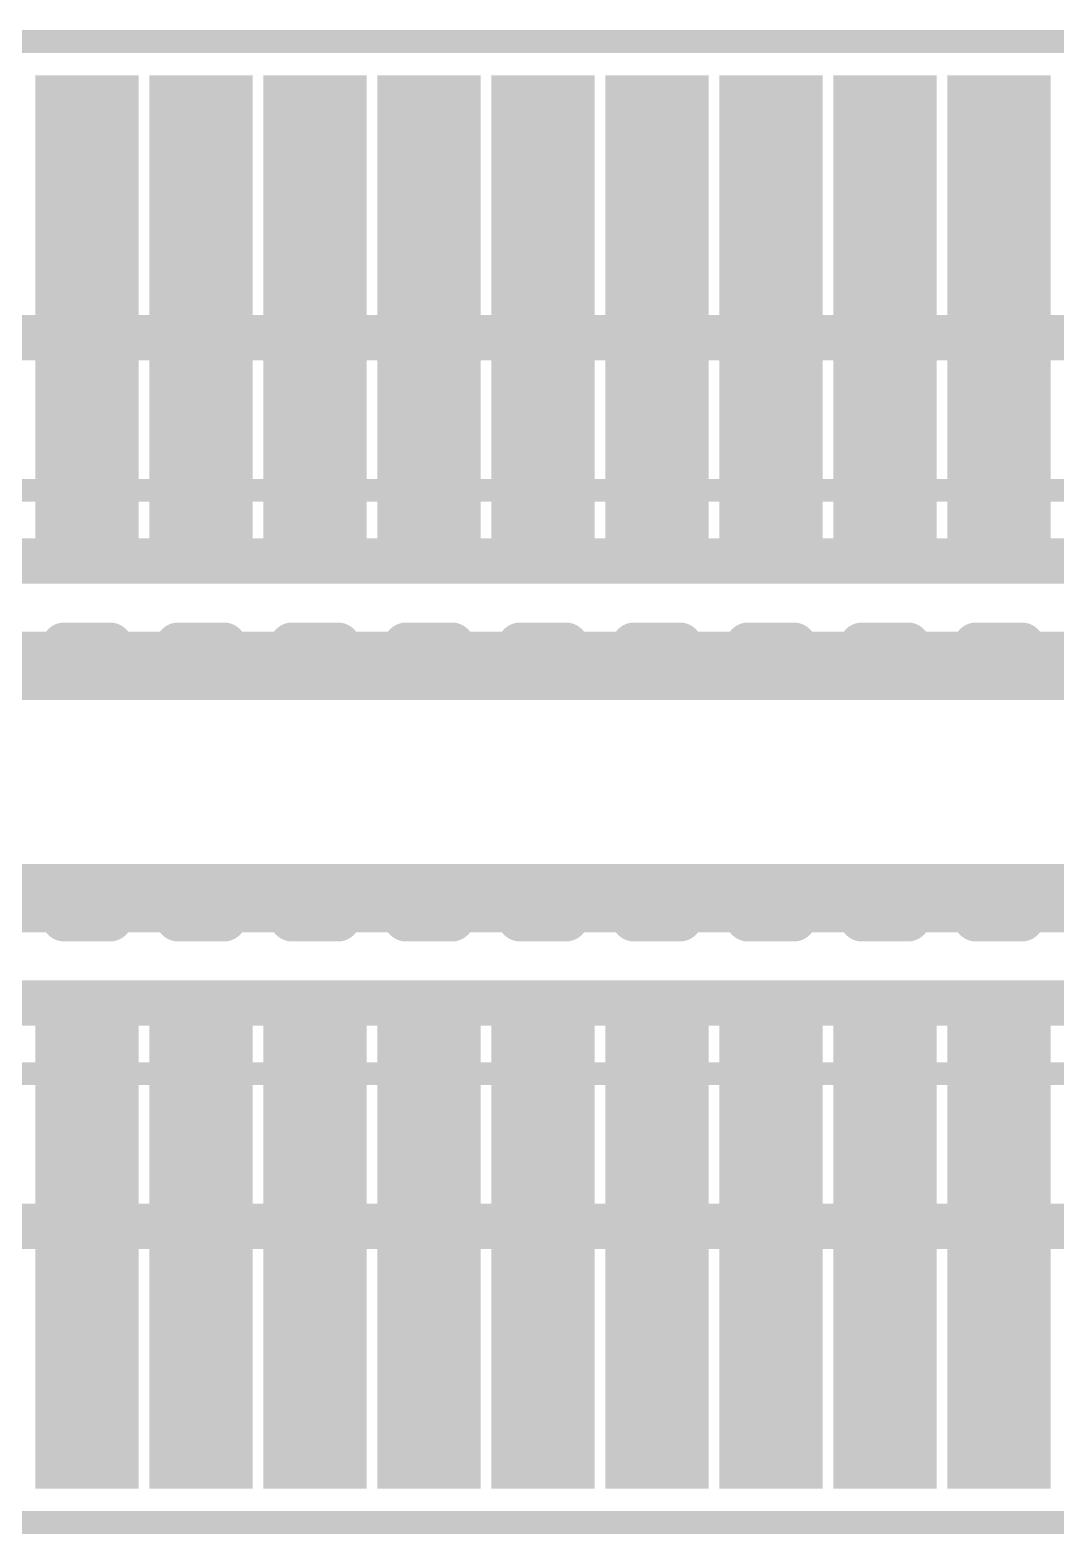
# Model space of a CAD drawing. Header units: millimetres. Extents: x 82.2 to 117.8, y 96.7 to 106.2.
# Drawn here: x 104.75 to 109.25, y 96.7 to 103.3 of the extents above; entities that cross this region are included whole.
import ezdxf

# ---------------------------------------------------------------- set-up
doc = ezdxf.new("R2010")
doc.units = ezdxf.units.MM
for name, color, linetype in [('Mechanical14', 56, 'Continuous'), ('Mechanical15', 56, 'Continuous'), ('Mechanical8', 56, 'Continuous'), ('TopLayer', 1, 'Continuous'), ('TopOverlay', 2, 'Continuous'), ('TopPaste', 8, 'Continuous'), ('TopSolder', 216, 'Continuous')]:
    doc.layers.add(name, color=color, linetype=linetype)

# ---------------------------------------------------------------- blocks, each defined once
blk = doc.blocks.new('PANASONIC_AXK6SA3677YG_1')
at = {"layer": 'Mechanical14', "const_width": 0.1}
for points in [[(-16.5, 1.9), (16.5, 1.9)], [(-16.75, 1.28), (16.75, 1.28)], [(-16.75, 1.02), (16.75, 1.02)], [(4.9, 1.06), (5.1, 1.06)], [(4.9, 1.02), (4.9, 1.06)], [(5.1, 1.02), (5.1, 1.06)], [(5.4, 1.06), (5.6, 1.06)], [(5.4, 1.02), (5.4, 1.06)], [(5.6, 1.02), (5.6, 1.06)], [(5.9, 1.06), (6.1, 1.06)], [(5.9, 1.02), (5.9, 1.06)], [(6.1, 1.02), (6.1, 1.06)], [(6.4, 1.06), (6.6, 1.06)], [(6.4, 1.02), (6.4, 1.06)], [(6.6, 1.02), (6.6, 1.06)], [(6.9, 1.06), (7.1, 1.06)], [(6.9, 1.02), (6.9, 1.06)], [(7.1, 1.02), (7.1, 1.06)], [(7.4, 1.06), (7.6, 1.06)], [(7.4, 1.02), (7.4, 1.06)], [(7.6, 1.02), (7.6, 1.06)], [(7.9, 1.06), (8.1, 1.06)], [(7.9, 1.02), (7.9, 1.06)], [(8.1, 1.02), (8.1, 1.06)], [(8.4, 1.06), (8.6, 1.06)], [(8.4, 1.02), (8.4, 1.06)], [(8.6, 1.02), (8.6, 1.06)], [(8.9, 1.06), (9.1, 1.06)], [(8.9, 1.02), (8.9, 1.06)], [(9.1, 1.02), (9.1, 1.06)], [(-16.65, 0.92), (16.65, 0.92)], [(-16.65, -0.92), (16.65, -0.92)], [(-16.75, -1.02), (16.75, -1.02)], [(4.9, -1.06), (4.9, -1.02)], [(5.1, -1.06), (5.1, -1.02)], [(5.4, -1.06), (5.4, -1.02)], [(5.6, -1.06), (5.6, -1.02)], [(5.9, -1.06), (5.9, -1.02)], [(6.1, -1.06), (6.1, -1.02)], [(6.4, -1.06), (6.4, -1.02)], [(6.6, -1.06), (6.6, -1.02)], [(6.9, -1.06), (6.9, -1.02)], [(7.1, -1.06), (7.1, -1.02)], [(7.4, -1.06), (7.4, -1.02)], [(7.6, -1.06), (7.6, -1.02)], [(7.9, -1.06), (7.9, -1.02)], [(8.1, -1.06), (8.1, -1.02)], [(8.4, -1.06), (8.4, -1.02)], [(8.6, -1.06), (8.6, -1.02)], [(8.9, -1.06), (8.9, -1.02)], [(9.1, -1.06), (9.1, -1.02)], [(4.9, -1.06), (5.1, -1.06)], [(5.4, -1.06), (5.6, -1.06)], [(5.9, -1.06), (6.1, -1.06)], [(6.4, -1.06), (6.6, -1.06)], [(6.9, -1.06), (7.1, -1.06)], [(7.4, -1.06), (7.6, -1.06)], [(7.9, -1.06), (8.1, -1.06)], [(8.4, -1.06), (8.6, -1.06)], [(8.9, -1.06), (9.1, -1.06)], [(-16.75, -1.28), (16.75, -1.28)], [(-16.5, -1.9), (16.5, -1.9)]]:
    blk.add_lwpolyline(points, dxfattribs=at)
at = {"layer": 'Mechanical14', "const_width": 0.05}
for points in [[(4.875, 1.06, 1), (4.925, 1.06, 1)], [(4.875, 1.06, 1), (4.925, 1.06, 1)], [(4.875, 1.02, 1), (4.925, 1.02, 1)], [(5.075, 1.06, 1), (5.125, 1.06, 1)], [(5.075, 1.06, 1), (5.125, 1.06, 1)], [(5.075, 1.02, 1), (5.125, 1.02, 1)], [(5.375, 1.06, 1), (5.425, 1.06, 1)], [(5.375, 1.06, 1), (5.425, 1.06, 1)], [(5.375, 1.02, 1), (5.425, 1.02, 1)], [(5.575, 1.06, 1), (5.625, 1.06, 1)], [(5.575, 1.06, 1), (5.625, 1.06, 1)], [(5.575, 1.02, 1), (5.625, 1.02, 1)], [(5.875, 1.06, 1), (5.925, 1.06, 1)], [(5.875, 1.06, 1), (5.925, 1.06, 1)], [(5.875, 1.02, 1), (5.925, 1.02, 1)], [(6.075, 1.06, 1), (6.125, 1.06, 1)], [(6.075, 1.06, 1), (6.125, 1.06, 1)], [(6.075, 1.02, 1), (6.125, 1.02, 1)], [(6.375, 1.06, 1), (6.425, 1.06, 1)], [(6.375, 1.06, 1), (6.425, 1.06, 1)], [(6.375, 1.02, 1), (6.425, 1.02, 1)], [(6.575, 1.06, 1), (6.625, 1.06, 1)], [(6.575, 1.06, 1), (6.625, 1.06, 1)], [(6.575, 1.02, 1), (6.625, 1.02, 1)], [(6.875, 1.06, 1), (6.925, 1.06, 1)], [(6.875, 1.06, 1), (6.925, 1.06, 1)], [(6.875, 1.02, 1), (6.925, 1.02, 1)], [(7.075, 1.06, 1), (7.125, 1.06, 1)], [(7.075, 1.06, 1), (7.125, 1.06, 1)], [(7.075, 1.02, 1), (7.125, 1.02, 1)], [(7.375, 1.06, 1), (7.425, 1.06, 1)], [(7.375, 1.06, 1), (7.425, 1.06, 1)], [(7.375, 1.02, 1), (7.425, 1.02, 1)], [(7.575, 1.06, 1), (7.625, 1.06, 1)], [(7.575, 1.06, 1), (7.625, 1.06, 1)], [(7.575, 1.02, 1), (7.625, 1.02, 1)], [(7.875, 1.06, 1), (7.925, 1.06, 1)], [(7.875, 1.06, 1), (7.925, 1.06, 1)], [(7.875, 1.02, 1), (7.925, 1.02, 1)], [(8.075, 1.06, 1), (8.125, 1.06, 1)], [(8.075, 1.06, 1), (8.125, 1.06, 1)], [(8.075, 1.02, 1), (8.125, 1.02, 1)], [(8.375, 1.06, 1), (8.425, 1.06, 1)], [(8.375, 1.06, 1), (8.425, 1.06, 1)], [(8.375, 1.02, 1), (8.425, 1.02, 1)], [(8.575, 1.06, 1), (8.625, 1.06, 1)], [(8.575, 1.06, 1), (8.625, 1.06, 1)], [(8.575, 1.02, 1), (8.625, 1.02, 1)], [(8.875, 1.06, 1), (8.925, 1.06, 1)], [(8.875, 1.06, 1), (8.925, 1.06, 1)], [(8.875, 1.02, 1), (8.925, 1.02, 1)], [(9.075, 1.06, 1), (9.125, 1.06, 1)], [(9.075, 1.06, 1), (9.125, 1.06, 1)], [(9.075, 1.02, 1), (9.125, 1.02, 1)], [(4.875, -1.02, 1), (4.925, -1.02, 1)], [(5.075, -1.02, 1), (5.125, -1.02, 1)], [(5.375, -1.02, 1), (5.425, -1.02, 1)], [(5.575, -1.02, 1), (5.625, -1.02, 1)], [(5.875, -1.02, 1), (5.925, -1.02, 1)], [(6.075, -1.02, 1), (6.125, -1.02, 1)], [(6.375, -1.02, 1), (6.425, -1.02, 1)], [(6.575, -1.02, 1), (6.625, -1.02, 1)], [(6.875, -1.02, 1), (6.925, -1.02, 1)], [(7.075, -1.02, 1), (7.125, -1.02, 1)], [(7.375, -1.02, 1), (7.425, -1.02, 1)], [(7.575, -1.02, 1), (7.625, -1.02, 1)], [(7.875, -1.02, 1), (7.925, -1.02, 1)], [(8.075, -1.02, 1), (8.125, -1.02, 1)], [(8.375, -1.02, 1), (8.425, -1.02, 1)], [(8.575, -1.02, 1), (8.625, -1.02, 1)], [(8.875, -1.02, 1), (8.925, -1.02, 1)], [(9.075, -1.02, 1), (9.125, -1.02, 1)], [(4.875, -1.06, 1), (4.925, -1.06, 1)], [(4.875, -1.06, 1), (4.925, -1.06, 1)], [(5.075, -1.06, 1), (5.125, -1.06, 1)], [(5.075, -1.06, 1), (5.125, -1.06, 1)], [(5.375, -1.06, 1), (5.425, -1.06, 1)], [(5.375, -1.06, 1), (5.425, -1.06, 1)], [(5.575, -1.06, 1), (5.625, -1.06, 1)], [(5.575, -1.06, 1), (5.625, -1.06, 1)], [(5.875, -1.06, 1), (5.925, -1.06, 1)], [(5.875, -1.06, 1), (5.925, -1.06, 1)], [(6.075, -1.06, 1), (6.125, -1.06, 1)], [(6.075, -1.06, 1), (6.125, -1.06, 1)], [(6.375, -1.06, 1), (6.425, -1.06, 1)], [(6.375, -1.06, 1), (6.425, -1.06, 1)], [(6.575, -1.06, 1), (6.625, -1.06, 1)], [(6.575, -1.06, 1), (6.625, -1.06, 1)], [(6.875, -1.06, 1), (6.925, -1.06, 1)], [(6.875, -1.06, 1), (6.925, -1.06, 1)], [(7.075, -1.06, 1), (7.125, -1.06, 1)], [(7.075, -1.06, 1), (7.125, -1.06, 1)], [(7.375, -1.06, 1), (7.425, -1.06, 1)], [(7.375, -1.06, 1), (7.425, -1.06, 1)], [(7.575, -1.06, 1), (7.625, -1.06, 1)], [(7.575, -1.06, 1), (7.625, -1.06, 1)], [(7.875, -1.06, 1), (7.925, -1.06, 1)], [(7.875, -1.06, 1), (7.925, -1.06, 1)], [(8.075, -1.06, 1), (8.125, -1.06, 1)], [(8.075, -1.06, 1), (8.125, -1.06, 1)], [(8.375, -1.06, 1), (8.425, -1.06, 1)], [(8.375, -1.06, 1), (8.425, -1.06, 1)], [(8.575, -1.06, 1), (8.625, -1.06, 1)], [(8.575, -1.06, 1), (8.625, -1.06, 1)], [(8.875, -1.06, 1), (8.925, -1.06, 1)], [(8.875, -1.06, 1), (8.925, -1.06, 1)], [(9.075, -1.06, 1), (9.125, -1.06, 1)], [(9.075, -1.06, 1), (9.125, -1.06, 1)]]:
    blk.add_lwpolyline(points, format="xyb", close=True, dxfattribs=at)
at = {"layer": 'Mechanical15', "const_width": 0.1}
for points in [[(-17.75, 3.25), (17.75, 3.25)], [(-17.75, -3.25), (17.75, -3.25)]]:
    blk.add_lwpolyline(points, dxfattribs=at)
at = {"layer": 'Mechanical8', "const_width": 0.1}
for points in [[(4.875, 3), (5.125, 3)], [(4.875, 1), (4.875, 3)], [(5.125, 1), (5.125, 3)], [(5.375, 3), (5.625, 3)], [(5.375, 1), (5.375, 3)], [(5.625, 1), (5.625, 3)], [(5.875, 3), (6.125, 3)], [(5.875, 1), (5.875, 3)], [(6.125, 1), (6.125, 3)], [(6.375, 3), (6.625, 3)], [(6.375, 1), (6.375, 3)], [(6.625, 1), (6.625, 3)], [(6.875, 3), (7.125, 3)], [(6.875, 1), (6.875, 3)], [(7.125, 1), (7.125, 3)], [(7.375, 3), (7.625, 3)], [(7.375, 1), (7.375, 3)], [(7.625, 1), (7.625, 3)], [(7.875, 3), (8.125, 3)], [(7.875, 1), (7.875, 3)], [(8.125, 1), (8.125, 3)], [(8.375, 3), (8.625, 3)], [(8.375, 1), (8.375, 3)], [(8.625, 1), (8.625, 3)], [(8.875, 3), (9.125, 3)], [(8.875, 1), (8.875, 3)], [(9.125, 1), (9.125, 3)], [(5, 2), (5, 2.5)], [(5.5, 2), (5.5, 2.5)], [(6, 2), (6, 2.5)], [(6.5, 2), (6.5, 2.5)], [(7, 2), (7, 2.5)], [(7.5, 2), (7.5, 2.5)], [(8, 2), (8, 2.5)], [(8.5, 2), (8.5, 2.5)], [(9, 2), (9, 2.5)], [(4.5, 2), (5, 2)], [(5, 2), (5.5, 2)], [(5.5, 2), (6, 2)], [(6, 2), (6.5, 2)], [(6.5, 2), (7, 2)], [(7, 2), (7.5, 2)], [(7.5, 2), (8, 2)], [(8, 2), (8.5, 2)], [(8.5, 2), (9, 2)], [(9, 2), (9.5, 2)], [(4.875, 1), (5.125, 1)], [(5.375, 1), (5.625, 1)], [(5.875, 1), (6.125, 1)], [(6.375, 1), (6.625, 1)], [(6.875, 1), (7.125, 1)], [(7.375, 1), (7.625, 1)], [(7.875, 1), (8.125, 1)], [(8.375, 1), (8.625, 1)], [(8.875, 1), (9.125, 1)], [(4.875, -1), (5.125, -1)], [(4.875, -3), (4.875, -1)], [(5.125, -3), (5.125, -1)], [(5.375, -1), (5.625, -1)], [(5.375, -3), (5.375, -1)], [(5.625, -3), (5.625, -1)], [(5.875, -1), (6.125, -1)], [(5.875, -3), (5.875, -1)], [(6.125, -3), (6.125, -1)], [(6.375, -1), (6.625, -1)], [(6.375, -3), (6.375, -1)], [(6.625, -3), (6.625, -1)], [(6.875, -1), (7.125, -1)], [(6.875, -3), (6.875, -1)], [(7.125, -3), (7.125, -1)], [(7.375, -1), (7.625, -1)], [(7.375, -3), (7.375, -1)], [(7.625, -3), (7.625, -1)], [(7.875, -1), (8.125, -1)], [(7.875, -3), (7.875, -1)], [(8.125, -3), (8.125, -1)], [(8.375, -1), (8.625, -1)], [(8.375, -3), (8.375, -1)], [(8.625, -3), (8.625, -1)], [(8.875, -1), (9.125, -1)], [(8.875, -3), (8.875, -1)], [(9.125, -3), (9.125, -1)], [(5, -2), (5, -1.5)], [(5.5, -2), (5.5, -1.5)], [(6, -2), (6, -1.5)], [(6.5, -2), (6.5, -1.5)], [(7, -2), (7, -1.5)], [(7.5, -2), (7.5, -1.5)], [(8, -2), (8, -1.5)], [(8.5, -2), (8.5, -1.5)], [(9, -2), (9, -1.5)], [(4.5, -2), (5, -2)], [(5, -2), (5.5, -2)], [(5.5, -2), (6, -2)], [(6, -2), (6.5, -2)], [(6.5, -2), (7, -2)], [(7, -2), (7.5, -2)], [(7.5, -2), (8, -2)], [(8, -2), (8.5, -2)], [(8.5, -2), (9, -2)], [(9, -2), (9.5, -2)], [(4.875, -3), (5.125, -3)], [(5.375, -3), (5.625, -3)], [(5.875, -3), (6.125, -3)], [(6.375, -3), (6.625, -3)], [(6.875, -3), (7.125, -3)], [(7.375, -3), (7.625, -3)], [(7.875, -3), (8.125, -3)], [(8.375, -3), (8.625, -3)], [(8.875, -3), (9.125, -3)]]:
    blk.add_lwpolyline(points, dxfattribs=at)
at = {"layer": 'Mechanical8', "const_width": 0.05}
for points in [[(4.85, 3, 1), (4.9, 3, 1)], [(4.85, 3, 1), (4.9, 3, 1)], [(5.1, 3, 1), (5.15, 3, 1)], [(5.1, 3, 1), (5.15, 3, 1)], [(5.35, 3, 1), (5.4, 3, 1)], [(5.35, 3, 1), (5.4, 3, 1)], [(5.6, 3, 1), (5.65, 3, 1)], [(5.6, 3, 1), (5.65, 3, 1)], [(5.85, 3, 1), (5.9, 3, 1)], [(5.85, 3, 1), (5.9, 3, 1)], [(6.1, 3, 1), (6.15, 3, 1)], [(6.1, 3, 1), (6.15, 3, 1)], [(6.35, 3, 1), (6.4, 3, 1)], [(6.35, 3, 1), (6.4, 3, 1)], [(6.6, 3, 1), (6.65, 3, 1)], [(6.6, 3, 1), (6.65, 3, 1)], [(6.85, 3, 1), (6.9, 3, 1)], [(6.85, 3, 1), (6.9, 3, 1)], [(7.1, 3, 1), (7.15, 3, 1)], [(7.1, 3, 1), (7.15, 3, 1)], [(7.35, 3, 1), (7.4, 3, 1)], [(7.35, 3, 1), (7.4, 3, 1)], [(7.6, 3, 1), (7.65, 3, 1)], [(7.6, 3, 1), (7.65, 3, 1)], [(7.85, 3, 1), (7.9, 3, 1)], [(7.85, 3, 1), (7.9, 3, 1)], [(8.1, 3, 1), (8.15, 3, 1)], [(8.1, 3, 1), (8.15, 3, 1)], [(8.35, 3, 1), (8.4, 3, 1)], [(8.35, 3, 1), (8.4, 3, 1)], [(8.6, 3, 1), (8.65, 3, 1)], [(8.6, 3, 1), (8.65, 3, 1)], [(8.85, 3, 1), (8.9, 3, 1)], [(8.85, 3, 1), (8.9, 3, 1)], [(9.1, 3, 1), (9.15, 3, 1)], [(9.1, 3, 1), (9.15, 3, 1)], [(4.975, 2.5, 1), (5.025, 2.5, 1)], [(5.475, 2.5, 1), (5.525, 2.5, 1)], [(5.975, 2.5, 1), (6.025, 2.5, 1)], [(6.475, 2.5, 1), (6.525, 2.5, 1)], [(6.975, 2.5, 1), (7.025, 2.5, 1)], [(7.475, 2.5, 1), (7.525, 2.5, 1)], [(7.975, 2.5, 1), (8.025, 2.5, 1)], [(8.475, 2.5, 1), (8.525, 2.5, 1)], [(8.975, 2.5, 1), (9.025, 2.5, 1)], [(4.975, 2, 1), (5.025, 2, 1)], [(4.975, 2, 1), (5.025, 2, 1)], [(4.975, 2, 1), (5.025, 2, 1)], [(5.475, 2, 1), (5.525, 2, 1)], [(5.475, 2, 1), (5.525, 2, 1)], [(5.475, 2, 1), (5.525, 2, 1)], [(5.975, 2, 1), (6.025, 2, 1)], [(5.975, 2, 1), (6.025, 2, 1)], [(5.975, 2, 1), (6.025, 2, 1)], [(6.475, 2, 1), (6.525, 2, 1)], [(6.475, 2, 1), (6.525, 2, 1)], [(6.475, 2, 1), (6.525, 2, 1)], [(6.975, 2, 1), (7.025, 2, 1)], [(6.975, 2, 1), (7.025, 2, 1)], [(6.975, 2, 1), (7.025, 2, 1)], [(7.475, 2, 1), (7.525, 2, 1)], [(7.475, 2, 1), (7.525, 2, 1)], [(7.475, 2, 1), (7.525, 2, 1)], [(7.975, 2, 1), (8.025, 2, 1)], [(7.975, 2, 1), (8.025, 2, 1)], [(7.975, 2, 1), (8.025, 2, 1)], [(8.475, 2, 1), (8.525, 2, 1)], [(8.475, 2, 1), (8.525, 2, 1)], [(8.475, 2, 1), (8.525, 2, 1)], [(8.975, 2, 1), (9.025, 2, 1)], [(8.975, 2, 1), (9.025, 2, 1)], [(8.975, 2, 1), (9.025, 2, 1)], [(4.85, 1, 1), (4.9, 1, 1)], [(4.85, 1, 1), (4.9, 1, 1)], [(5.1, 1, 1), (5.15, 1, 1)], [(5.1, 1, 1), (5.15, 1, 1)], [(5.35, 1, 1), (5.4, 1, 1)], [(5.35, 1, 1), (5.4, 1, 1)], [(5.6, 1, 1), (5.65, 1, 1)], [(5.6, 1, 1), (5.65, 1, 1)], [(5.85, 1, 1), (5.9, 1, 1)], [(5.85, 1, 1), (5.9, 1, 1)], [(6.1, 1, 1), (6.15, 1, 1)], [(6.1, 1, 1), (6.15, 1, 1)], [(6.35, 1, 1), (6.4, 1, 1)], [(6.35, 1, 1), (6.4, 1, 1)], [(6.6, 1, 1), (6.65, 1, 1)], [(6.6, 1, 1), (6.65, 1, 1)], [(6.85, 1, 1), (6.9, 1, 1)], [(6.85, 1, 1), (6.9, 1, 1)], [(7.1, 1, 1), (7.15, 1, 1)], [(7.1, 1, 1), (7.15, 1, 1)], [(7.35, 1, 1), (7.4, 1, 1)], [(7.35, 1, 1), (7.4, 1, 1)], [(7.6, 1, 1), (7.65, 1, 1)], [(7.6, 1, 1), (7.65, 1, 1)], [(7.85, 1, 1), (7.9, 1, 1)], [(7.85, 1, 1), (7.9, 1, 1)], [(8.1, 1, 1), (8.15, 1, 1)], [(8.1, 1, 1), (8.15, 1, 1)], [(8.35, 1, 1), (8.4, 1, 1)], [(8.35, 1, 1), (8.4, 1, 1)], [(8.6, 1, 1), (8.65, 1, 1)], [(8.6, 1, 1), (8.65, 1, 1)], [(8.85, 1, 1), (8.9, 1, 1)], [(8.85, 1, 1), (8.9, 1, 1)], [(9.1, 1, 1), (9.15, 1, 1)], [(9.1, 1, 1), (9.15, 1, 1)], [(4.85, -1, 1), (4.9, -1, 1)], [(4.85, -1, 1), (4.9, -1, 1)], [(5.1, -1, 1), (5.15, -1, 1)], [(5.1, -1, 1), (5.15, -1, 1)], [(5.35, -1, 1), (5.4, -1, 1)], [(5.35, -1, 1), (5.4, -1, 1)], [(5.6, -1, 1), (5.65, -1, 1)], [(5.6, -1, 1), (5.65, -1, 1)], [(5.85, -1, 1), (5.9, -1, 1)], [(5.85, -1, 1), (5.9, -1, 1)], [(6.1, -1, 1), (6.15, -1, 1)], [(6.1, -1, 1), (6.15, -1, 1)], [(6.35, -1, 1), (6.4, -1, 1)], [(6.35, -1, 1), (6.4, -1, 1)], [(6.6, -1, 1), (6.65, -1, 1)], [(6.6, -1, 1), (6.65, -1, 1)], [(6.85, -1, 1), (6.9, -1, 1)], [(6.85, -1, 1), (6.9, -1, 1)], [(7.1, -1, 1), (7.15, -1, 1)], [(7.1, -1, 1), (7.15, -1, 1)], [(7.35, -1, 1), (7.4, -1, 1)], [(7.35, -1, 1), (7.4, -1, 1)], [(7.6, -1, 1), (7.65, -1, 1)], [(7.6, -1, 1), (7.65, -1, 1)], [(7.85, -1, 1), (7.9, -1, 1)], [(7.85, -1, 1), (7.9, -1, 1)], [(8.1, -1, 1), (8.15, -1, 1)], [(8.1, -1, 1), (8.15, -1, 1)], [(8.35, -1, 1), (8.4, -1, 1)], [(8.35, -1, 1), (8.4, -1, 1)], [(8.6, -1, 1), (8.65, -1, 1)], [(8.6, -1, 1), (8.65, -1, 1)], [(8.85, -1, 1), (8.9, -1, 1)], [(8.85, -1, 1), (8.9, -1, 1)], [(9.1, -1, 1), (9.15, -1, 1)], [(9.1, -1, 1), (9.15, -1, 1)], [(4.975, -1.5, 1), (5.025, -1.5, 1)], [(5.475, -1.5, 1), (5.525, -1.5, 1)], [(5.975, -1.5, 1), (6.025, -1.5, 1)], [(6.475, -1.5, 1), (6.525, -1.5, 1)], [(6.975, -1.5, 1), (7.025, -1.5, 1)], [(7.475, -1.5, 1), (7.525, -1.5, 1)], [(7.975, -1.5, 1), (8.025, -1.5, 1)], [(8.475, -1.5, 1), (8.525, -1.5, 1)], [(8.975, -1.5, 1), (9.025, -1.5, 1)], [(4.975, -2, 1), (5.025, -2, 1)], [(4.975, -2, 1), (5.025, -2, 1)], [(4.975, -2, 1), (5.025, -2, 1)], [(5.475, -2, 1), (5.525, -2, 1)], [(5.475, -2, 1), (5.525, -2, 1)], [(5.475, -2, 1), (5.525, -2, 1)], [(5.975, -2, 1), (6.025, -2, 1)], [(5.975, -2, 1), (6.025, -2, 1)], [(5.975, -2, 1), (6.025, -2, 1)], [(6.475, -2, 1), (6.525, -2, 1)], [(6.475, -2, 1), (6.525, -2, 1)], [(6.475, -2, 1), (6.525, -2, 1)], [(6.975, -2, 1), (7.025, -2, 1)], [(6.975, -2, 1), (7.025, -2, 1)], [(6.975, -2, 1), (7.025, -2, 1)], [(7.475, -2, 1), (7.525, -2, 1)], [(7.475, -2, 1), (7.525, -2, 1)], [(7.475, -2, 1), (7.525, -2, 1)], [(7.975, -2, 1), (8.025, -2, 1)], [(7.975, -2, 1), (8.025, -2, 1)], [(7.975, -2, 1), (8.025, -2, 1)], [(8.475, -2, 1), (8.525, -2, 1)], [(8.475, -2, 1), (8.525, -2, 1)], [(8.475, -2, 1), (8.525, -2, 1)], [(8.975, -2, 1), (9.025, -2, 1)], [(8.975, -2, 1), (9.025, -2, 1)], [(8.975, -2, 1), (9.025, -2, 1)], [(4.85, -3, 1), (4.9, -3, 1)], [(4.85, -3, 1), (4.9, -3, 1)], [(5.1, -3, 1), (5.15, -3, 1)], [(5.1, -3, 1), (5.15, -3, 1)], [(5.35, -3, 1), (5.4, -3, 1)], [(5.35, -3, 1), (5.4, -3, 1)], [(5.6, -3, 1), (5.65, -3, 1)], [(5.6, -3, 1), (5.65, -3, 1)], [(5.85, -3, 1), (5.9, -3, 1)], [(5.85, -3, 1), (5.9, -3, 1)], [(6.1, -3, 1), (6.15, -3, 1)], [(6.1, -3, 1), (6.15, -3, 1)], [(6.35, -3, 1), (6.4, -3, 1)], [(6.35, -3, 1), (6.4, -3, 1)], [(6.6, -3, 1), (6.65, -3, 1)], [(6.6, -3, 1), (6.65, -3, 1)], [(6.85, -3, 1), (6.9, -3, 1)], [(6.85, -3, 1), (6.9, -3, 1)], [(7.1, -3, 1), (7.15, -3, 1)], [(7.1, -3, 1), (7.15, -3, 1)], [(7.35, -3, 1), (7.4, -3, 1)], [(7.35, -3, 1), (7.4, -3, 1)], [(7.6, -3, 1), (7.65, -3, 1)], [(7.6, -3, 1), (7.65, -3, 1)], [(7.85, -3, 1), (7.9, -3, 1)], [(7.85, -3, 1), (7.9, -3, 1)], [(8.1, -3, 1), (8.15, -3, 1)], [(8.1, -3, 1), (8.15, -3, 1)], [(8.35, -3, 1), (8.4, -3, 1)], [(8.35, -3, 1), (8.4, -3, 1)], [(8.6, -3, 1), (8.65, -3, 1)], [(8.6, -3, 1), (8.65, -3, 1)], [(8.85, -3, 1), (8.9, -3, 1)], [(8.85, -3, 1), (8.9, -3, 1)], [(9.1, -3, 1), (9.15, -3, 1)], [(9.1, -3, 1), (9.15, -3, 1)]]:
    blk.add_lwpolyline(points, format="xyb", close=True, dxfattribs=at)
at = {"layer": 'TopLayer'}
for points in [[(4.875, 1), (5.125, 1), (4.875, 3), (5.125, 3)], [(5.375, 1), (5.625, 1), (5.375, 3), (5.625, 3)], [(5.875, 1), (6.125, 1), (5.875, 3), (6.125, 3)], [(6.375, 1), (6.625, 1), (6.375, 3), (6.625, 3)], [(6.875, 1), (7.125, 1), (6.875, 3), (7.125, 3)], [(7.375, 1), (7.625, 1), (7.375, 3), (7.625, 3)], [(7.875, 1), (8.125, 1), (7.875, 3), (8.125, 3)], [(8.375, 1), (8.625, 1), (8.375, 3), (8.625, 3)], [(8.875, 1), (9.125, 1), (8.875, 3), (9.125, 3)], [(4.875, -3), (5.125, -3), (4.875, -1), (5.125, -1)], [(5.375, -3), (5.625, -3), (5.375, -1), (5.625, -1)], [(5.875, -3), (6.125, -3), (5.875, -1), (6.125, -1)], [(6.375, -3), (6.625, -3), (6.375, -1), (6.625, -1)], [(6.875, -3), (7.125, -3), (6.875, -1), (7.125, -1)], [(7.375, -3), (7.625, -3), (7.375, -1), (7.625, -1)], [(7.875, -3), (8.125, -3), (7.875, -1), (8.125, -1)], [(8.375, -3), (8.625, -3), (8.375, -1), (8.625, -1)], [(8.875, -3), (9.125, -3), (8.875, -1), (9.125, -1)]]:
    blk.add_solid(points, dxfattribs=at)
at = {"layer": 'TopOverlay', "const_width": 0.2}
for points in [[(-16.75, 0.56), (16.75, 0.56)], [(4.9, 0.6), (5.1, 0.6)], [(4.9, 0.56), (4.9, 0.6)], [(5.1, 0.56), (5.1, 0.6)], [(5.4, 0.6), (5.6, 0.6)], [(5.4, 0.56), (5.4, 0.6)], [(5.6, 0.56), (5.6, 0.6)], [(5.9, 0.6), (6.1, 0.6)], [(5.9, 0.56), (5.9, 0.6)], [(6.1, 0.56), (6.1, 0.6)], [(6.4, 0.6), (6.6, 0.6)], [(6.4, 0.56), (6.4, 0.6)], [(6.6, 0.56), (6.6, 0.6)], [(6.9, 0.6), (7.1, 0.6)], [(6.9, 0.56), (6.9, 0.6)], [(7.1, 0.56), (7.1, 0.6)], [(7.4, 0.6), (7.6, 0.6)], [(7.4, 0.56), (7.4, 0.6)], [(7.6, 0.56), (7.6, 0.6)], [(7.9, 0.6), (8.1, 0.6)], [(7.9, 0.56), (7.9, 0.6)], [(8.1, 0.56), (8.1, 0.6)], [(8.4, 0.6), (8.6, 0.6)], [(8.4, 0.56), (8.4, 0.6)], [(8.6, 0.56), (8.6, 0.6)], [(8.9, 0.6), (9.1, 0.6)], [(8.9, 0.56), (8.9, 0.6)], [(9.1, 0.56), (9.1, 0.6)], [(-16.65, 0.46), (16.65, 0.46)], [(-16.65, -0.46), (16.65, -0.46)], [(-16.75, -0.56), (16.75, -0.56)], [(4.9, -0.6), (4.9, -0.56)], [(5.1, -0.6), (5.1, -0.56)], [(5.4, -0.6), (5.4, -0.56)], [(5.6, -0.6), (5.6, -0.56)], [(5.9, -0.6), (5.9, -0.56)], [(6.1, -0.6), (6.1, -0.56)], [(6.4, -0.6), (6.4, -0.56)], [(6.6, -0.6), (6.6, -0.56)], [(6.9, -0.6), (6.9, -0.56)], [(7.1, -0.6), (7.1, -0.56)], [(7.4, -0.6), (7.4, -0.56)], [(7.6, -0.6), (7.6, -0.56)], [(7.9, -0.6), (7.9, -0.56)], [(8.1, -0.6), (8.1, -0.56)], [(8.4, -0.6), (8.4, -0.56)], [(8.6, -0.6), (8.6, -0.56)], [(8.9, -0.6), (8.9, -0.56)], [(9.1, -0.6), (9.1, -0.56)], [(4.9, -0.6), (5.1, -0.6)], [(5.4, -0.6), (5.6, -0.6)], [(5.9, -0.6), (6.1, -0.6)], [(6.4, -0.6), (6.6, -0.6)], [(6.9, -0.6), (7.1, -0.6)], [(7.4, -0.6), (7.6, -0.6)], [(7.9, -0.6), (8.1, -0.6)], [(8.4, -0.6), (8.6, -0.6)], [(8.9, -0.6), (9.1, -0.6)]]:
    blk.add_lwpolyline(points, dxfattribs=at)
at = {"layer": 'TopOverlay', "const_width": 0.1}
for points in [[(4.85, 0.6, 1), (4.95, 0.6, 1)], [(4.85, 0.6, 1), (4.95, 0.6, 1)], [(4.85, 0.56, 1), (4.95, 0.56, 1)], [(5.05, 0.6, 1), (5.15, 0.6, 1)], [(5.05, 0.6, 1), (5.15, 0.6, 1)], [(5.05, 0.56, 1), (5.15, 0.56, 1)], [(5.35, 0.6, 1), (5.45, 0.6, 1)], [(5.35, 0.6, 1), (5.45, 0.6, 1)], [(5.35, 0.56, 1), (5.45, 0.56, 1)], [(5.55, 0.6, 1), (5.65, 0.6, 1)], [(5.55, 0.6, 1), (5.65, 0.6, 1)], [(5.55, 0.56, 1), (5.65, 0.56, 1)], [(5.85, 0.6, 1), (5.95, 0.6, 1)], [(5.85, 0.6, 1), (5.95, 0.6, 1)], [(5.85, 0.56, 1), (5.95, 0.56, 1)], [(6.05, 0.6, 1), (6.15, 0.6, 1)], [(6.05, 0.6, 1), (6.15, 0.6, 1)], [(6.05, 0.56, 1), (6.15, 0.56, 1)], [(6.35, 0.6, 1), (6.45, 0.6, 1)], [(6.35, 0.6, 1), (6.45, 0.6, 1)], [(6.35, 0.56, 1), (6.45, 0.56, 1)], [(6.55, 0.6, 1), (6.65, 0.6, 1)], [(6.55, 0.6, 1), (6.65, 0.6, 1)], [(6.55, 0.56, 1), (6.65, 0.56, 1)], [(6.85, 0.6, 1), (6.95, 0.6, 1)], [(6.85, 0.6, 1), (6.95, 0.6, 1)], [(6.85, 0.56, 1), (6.95, 0.56, 1)], [(7.05, 0.6, 1), (7.15, 0.6, 1)], [(7.05, 0.6, 1), (7.15, 0.6, 1)], [(7.05, 0.56, 1), (7.15, 0.56, 1)], [(7.35, 0.6, 1), (7.45, 0.6, 1)], [(7.35, 0.6, 1), (7.45, 0.6, 1)], [(7.35, 0.56, 1), (7.45, 0.56, 1)], [(7.55, 0.6, 1), (7.65, 0.6, 1)], [(7.55, 0.6, 1), (7.65, 0.6, 1)], [(7.55, 0.56, 1), (7.65, 0.56, 1)], [(7.85, 0.6, 1), (7.95, 0.6, 1)], [(7.85, 0.6, 1), (7.95, 0.6, 1)], [(7.85, 0.56, 1), (7.95, 0.56, 1)], [(8.05, 0.6, 1), (8.15, 0.6, 1)], [(8.05, 0.6, 1), (8.15, 0.6, 1)], [(8.05, 0.56, 1), (8.15, 0.56, 1)], [(8.35, 0.6, 1), (8.45, 0.6, 1)], [(8.35, 0.6, 1), (8.45, 0.6, 1)], [(8.35, 0.56, 1), (8.45, 0.56, 1)], [(8.55, 0.6, 1), (8.65, 0.6, 1)], [(8.55, 0.6, 1), (8.65, 0.6, 1)], [(8.55, 0.56, 1), (8.65, 0.56, 1)], [(8.85, 0.6, 1), (8.95, 0.6, 1)], [(8.85, 0.6, 1), (8.95, 0.6, 1)], [(8.85, 0.56, 1), (8.95, 0.56, 1)], [(9.05, 0.6, 1), (9.15, 0.6, 1)], [(9.05, 0.6, 1), (9.15, 0.6, 1)], [(9.05, 0.56, 1), (9.15, 0.56, 1)], [(4.85, -0.56, 1), (4.95, -0.56, 1)], [(5.05, -0.56, 1), (5.15, -0.56, 1)], [(5.35, -0.56, 1), (5.45, -0.56, 1)], [(5.55, -0.56, 1), (5.65, -0.56, 1)], [(5.85, -0.56, 1), (5.95, -0.56, 1)], [(6.05, -0.56, 1), (6.15, -0.56, 1)], [(6.35, -0.56, 1), (6.45, -0.56, 1)], [(6.55, -0.56, 1), (6.65, -0.56, 1)], [(6.85, -0.56, 1), (6.95, -0.56, 1)], [(7.05, -0.56, 1), (7.15, -0.56, 1)], [(7.35, -0.56, 1), (7.45, -0.56, 1)], [(7.55, -0.56, 1), (7.65, -0.56, 1)], [(7.85, -0.56, 1), (7.95, -0.56, 1)], [(8.05, -0.56, 1), (8.15, -0.56, 1)], [(8.35, -0.56, 1), (8.45, -0.56, 1)], [(8.55, -0.56, 1), (8.65, -0.56, 1)], [(8.85, -0.56, 1), (8.95, -0.56, 1)], [(9.05, -0.56, 1), (9.15, -0.56, 1)], [(4.85, -0.6, 1), (4.95, -0.6, 1)], [(4.85, -0.6, 1), (4.95, -0.6, 1)], [(5.05, -0.6, 1), (5.15, -0.6, 1)], [(5.05, -0.6, 1), (5.15, -0.6, 1)], [(5.35, -0.6, 1), (5.45, -0.6, 1)], [(5.35, -0.6, 1), (5.45, -0.6, 1)], [(5.55, -0.6, 1), (5.65, -0.6, 1)], [(5.55, -0.6, 1), (5.65, -0.6, 1)], [(5.85, -0.6, 1), (5.95, -0.6, 1)], [(5.85, -0.6, 1), (5.95, -0.6, 1)], [(6.05, -0.6, 1), (6.15, -0.6, 1)], [(6.05, -0.6, 1), (6.15, -0.6, 1)], [(6.35, -0.6, 1), (6.45, -0.6, 1)], [(6.35, -0.6, 1), (6.45, -0.6, 1)], [(6.55, -0.6, 1), (6.65, -0.6, 1)], [(6.55, -0.6, 1), (6.65, -0.6, 1)], [(6.85, -0.6, 1), (6.95, -0.6, 1)], [(6.85, -0.6, 1), (6.95, -0.6, 1)], [(7.05, -0.6, 1), (7.15, -0.6, 1)], [(7.05, -0.6, 1), (7.15, -0.6, 1)], [(7.35, -0.6, 1), (7.45, -0.6, 1)], [(7.35, -0.6, 1), (7.45, -0.6, 1)], [(7.55, -0.6, 1), (7.65, -0.6, 1)], [(7.55, -0.6, 1), (7.65, -0.6, 1)], [(7.85, -0.6, 1), (7.95, -0.6, 1)], [(7.85, -0.6, 1), (7.95, -0.6, 1)], [(8.05, -0.6, 1), (8.15, -0.6, 1)], [(8.05, -0.6, 1), (8.15, -0.6, 1)], [(8.35, -0.6, 1), (8.45, -0.6, 1)], [(8.35, -0.6, 1), (8.45, -0.6, 1)], [(8.55, -0.6, 1), (8.65, -0.6, 1)], [(8.55, -0.6, 1), (8.65, -0.6, 1)], [(8.85, -0.6, 1), (8.95, -0.6, 1)], [(8.85, -0.6, 1), (8.95, -0.6, 1)], [(9.05, -0.6, 1), (9.15, -0.6, 1)], [(9.05, -0.6, 1), (9.15, -0.6, 1)]]:
    blk.add_lwpolyline(points, format="xyb", close=True, dxfattribs=at)
at = {"layer": 'TopPaste'}
for points in [[(4.875, 1), (5.125, 1), (4.875, 3), (5.125, 3)], [(5.375, 1), (5.625, 1), (5.375, 3), (5.625, 3)], [(5.875, 1), (6.125, 1), (5.875, 3), (6.125, 3)], [(6.375, 1), (6.625, 1), (6.375, 3), (6.625, 3)], [(6.875, 1), (7.125, 1), (6.875, 3), (7.125, 3)], [(7.375, 1), (7.625, 1), (7.375, 3), (7.625, 3)], [(7.875, 1), (8.125, 1), (7.875, 3), (8.125, 3)], [(8.375, 1), (8.625, 1), (8.375, 3), (8.625, 3)], [(8.875, 1), (9.125, 1), (8.875, 3), (9.125, 3)], [(4.875, -3), (5.125, -3), (4.875, -1), (5.125, -1)], [(5.375, -3), (5.625, -3), (5.375, -1), (5.625, -1)], [(5.875, -3), (6.125, -3), (5.875, -1), (6.125, -1)], [(6.375, -3), (6.625, -3), (6.375, -1), (6.625, -1)], [(6.875, -3), (7.125, -3), (6.875, -1), (7.125, -1)], [(7.375, -3), (7.625, -3), (7.375, -1), (7.625, -1)], [(7.875, -3), (8.125, -3), (7.875, -1), (8.125, -1)], [(8.375, -3), (8.625, -3), (8.375, -1), (8.625, -1)], [(8.875, -3), (9.125, -3), (8.875, -1), (9.125, -1)]]:
    blk.add_solid(points, dxfattribs=at)
at = {"layer": 'TopSolder'}
for points in [[(4.7734, 0.8984), (5.2266, 0.8984), (4.7734, 3.1016), (5.2266, 3.1016)], [(5.2734, 0.8984), (5.7266, 0.8984), (5.2734, 3.1016), (5.7266, 3.1016)], [(5.7734, 0.8984), (6.2266, 0.8984), (5.7734, 3.1016), (6.2266, 3.1016)], [(6.2734, 0.8984), (6.7266, 0.8984), (6.2734, 3.1016), (6.7266, 3.1016)], [(6.7734, 0.8984), (7.2266, 0.8984), (6.7734, 3.1016), (7.2266, 3.1016)], [(7.2734, 0.8984), (7.7266, 0.8984), (7.2734, 3.1016), (7.7266, 3.1016)], [(7.7734, 0.8984), (8.2266, 0.8984), (7.7734, 3.1016), (8.2266, 3.1016)], [(8.2734, 0.8984), (8.7266, 0.8984), (8.2734, 3.1016), (8.7266, 3.1016)], [(8.7734, 0.8984), (9.2266, 0.8984), (8.7734, 3.1016), (9.2266, 3.1016)], [(4.7734, -3.1016), (5.2266, -3.1016), (4.7734, -0.8984), (5.2266, -0.8984)], [(5.2734, -3.1016), (5.7266, -3.1016), (5.2734, -0.8984), (5.7266, -0.8984)], [(5.7734, -3.1016), (6.2266, -3.1016), (5.7734, -0.8984), (6.2266, -0.8984)], [(6.2734, -3.1016), (6.7266, -3.1016), (6.2734, -0.8984), (6.7266, -0.8984)], [(6.7734, -3.1016), (7.2266, -3.1016), (6.7734, -0.8984), (7.2266, -0.8984)], [(7.2734, -3.1016), (7.7266, -3.1016), (7.2734, -0.8984), (7.7266, -0.8984)], [(7.7734, -3.1016), (8.2266, -3.1016), (7.7734, -0.8984), (8.2266, -0.8984)], [(8.2734, -3.1016), (8.7266, -3.1016), (8.2734, -0.8984), (8.7266, -0.8984)], [(8.7734, -3.1016), (9.2266, -3.1016), (8.7734, -0.8984), (9.2266, -0.8984)]]:
    blk.add_solid(points, dxfattribs=at)

msp = doc.modelspace()

# ---------------------------------------------------------------- block references
msp.add_blockref('PANASONIC_AXK6SA3677YG_1', (100, 100))

doc.saveas('drawing.dxf')
